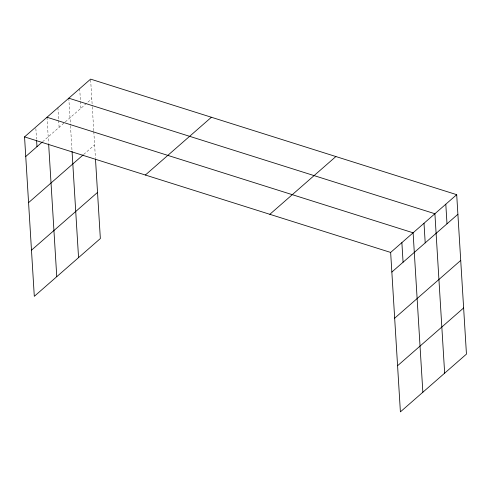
<?xml version="1.0" encoding="UTF-8"?>
<svg xmlns="http://www.w3.org/2000/svg" width="491" height="491" viewBox="0 0 491 491"><rect width="100%" height="100%" fill="white"/><g stroke="black" fill="none" stroke-linecap="round" stroke-linejoin="round"><path stroke-width="0.37" stroke-dasharray="2.46 1.84" d="M42.594 141.764L91.799 98.734M83.722 154.407L94.622 144.876M90.645 79.88L92.247 106.056M92.29 106.786L93.769 130.956M93.812 131.692L95.45 158.458M79.702 88.656L80.438 100.723M80.487 101.477L80.898 108.259M68.801 98.188L70.452 125.119M70.495 125.849L72.017 150.755M57.907 107.719L58.644 119.786M58.687 120.541L59.104 127.322M47.007 117.251L48.609 143.446M35.868 128.581L36.518 139.131"/><path stroke-width="0.74" d="M95.499 159.213L100.348 238.558L34.302 296.325L24.55 136.891L90.602 79.125L456.698 194.675L466.45 354.109L400.398 411.875L390.652 252.442L456.698 194.675M25.747 156.494L42.03 142.255M28.57 202.636L83.151 154.904M31.479 250.177L97.531 192.417M145.361 175.023L211.412 117.257M269.835 214.309L335.887 156.543M391.849 272.045L457.9 214.279M394.672 318.186L460.718 260.426M397.581 365.727L463.627 307.967M68.801 98.188L434.903 213.738L444.656 373.172M47.007 117.251L413.109 232.802L422.855 392.235M24.55 136.891L390.652 252.442M445.803 204.207L447 223.81M424.003 223.27L425.206 242.873M401.877 242.622L403.074 262.225M72.06 151.486L78.554 257.622M48.652 144.176L56.76 276.685M36.61 140.641L36.978 146.674"/></g></svg>
